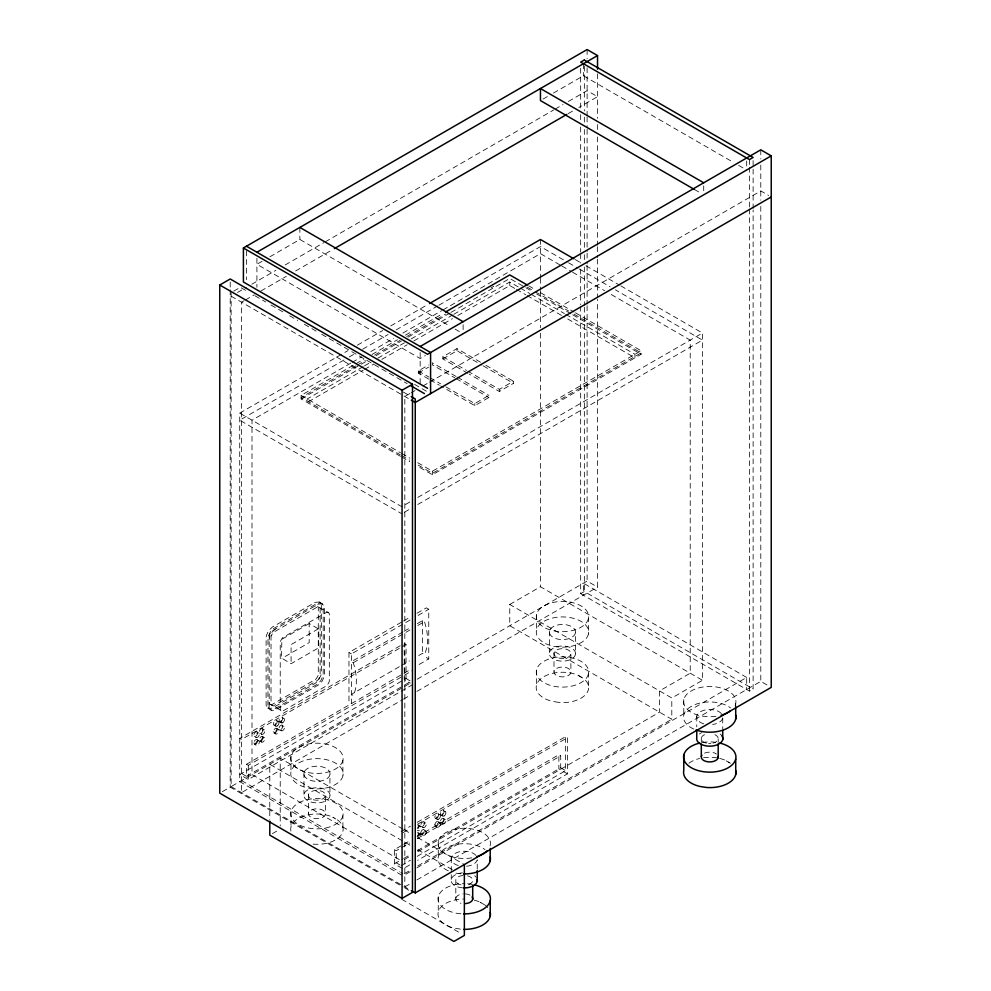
<?xml version="1.0" encoding="UTF-8"?>
<svg xmlns="http://www.w3.org/2000/svg" width="991" height="991" viewBox="0 0 991 991"><rect width="100%" height="100%" fill="white"/><g stroke="black" fill="none" stroke-linecap="round" stroke-linejoin="round"><path stroke-width="0.74" stroke-dasharray="4.96 3.72" d="M263.036 737.614L262.999 738.196A2.601 1.499 -60 0 1 261.029 740.971A2.601 1.499 -60 0 1 259.357 739.905L259.407 739.336A2.601 1.499 -60 0 1 261.364 736.548A2.601 1.499 -60 0 1 263.036 737.614L264.87 738.766M261.203 740.971L261.24 740.388A2.601 1.499 -60 0 1 263.21 737.614A2.601 1.499 -60 0 1 264.882 738.679L264.832 739.261A2.601 1.499 -60 0 1 262.875 742.036A2.601 1.499 -60 0 1 261.203 740.971L259.369 739.819M420.779 833.097L420.816 832.527A2.601 1.499 -60 0 1 422.785 829.74A2.601 1.499 -60 0 1 424.458 830.805L424.408 831.387A2.601 1.499 -60 0 1 422.451 834.174A2.601 1.499 -60 0 1 420.779 833.097L422.624 834.075A2.601 1.499 -60 0 0 424.284 835.227A2.601 1.499 -60 0 0 426.254 832.452L426.303 831.87A2.601 1.499 -60 0 0 424.631 830.805A2.601 1.499 -60 0 0 422.661 833.592L422.624 834.162M275.312 628.913L271.584 632.617L269.651 636.829A9.712 5.599 -60 0 0 269.18 639.975M262.107 261.277L256.904 264.287L420.159 358.544L425.374 355.534M269.924 256.768L299.864 239.475L449.741 326.014M543.056 99.075L548.271 96.065M553.474 93.055L583.414 75.774L733.29 162.301M233.752 291.119L240.33 287.316L248.332 291.936M237.518 292.481L246.474 287.316M251.813 284.231L275.857 270.345M285.21 264.956L323.946 242.584M325.283 241.816L553.709 109.939M555.047 109.159L563.061 104.538M568.4 101.454L587.106 90.652L597.536 96.684L578.831 107.474M244.12 300.719L241.556 302.205L241.556 792.627L402.433 699.745M245.396 299.988L254.34 294.822M260.906 291.032L286.288 276.378M295.64 270.977L333.05 249.385M568.153 113.643L573.492 110.558M401.751 875.189L239.723 781.639L239.723 413.111L347.99 350.603M357.342 345.202L382.737 330.536M390.751 325.915L428.186 304.299M343.976 360.006L239.723 420.196L401.751 513.747M349.315 356.921L356.004 353.056M362.681 349.204L388.088 334.537M396.103 329.916L437.539 305.984M438.877 305.216L540.454 246.573L567.236 262.033M350.814 363.14L251.999 420.196L251.999 774.553L400.414 860.238M352.152 362.372L361.504 356.971M370.857 351.582L393.551 338.464M402.903 333.075L441.627 310.716M442.965 309.948L540.454 253.659L560.51 265.241M400.475 456.318L301.091 398.939L301.091 395.397L354.605 364.502M355.942 363.734L363.97 359.101M371.984 354.468L397.403 339.789M405.43 335.156L442.89 313.528M355.942 365.852L301.091 397.515L400.277 454.782M357.28 365.084L365.307 360.451M374.66 355.051L400.079 340.371M406.768 336.506L445.566 314.11M491.04 287.861L493.716 286.312M301.091 398.939L359.956 364.961M361.294 364.18L367.983 360.328M375.998 355.695L401.417 341.015M408.106 337.151L449.58 313.218M450.917 312.438L509.77 278.459L524.512 286.969M363.202 366.633L307.235 398.939L307.235 402.482L363.202 370.176M364.527 365.852L369.854 362.78M377.856 358.16L404.501 342.775M411.166 338.934L452.478 315.088M453.804 314.32L509.77 282.001L519.098 287.39M364.527 369.408L373.855 364.019M381.845 359.399L407.165 344.781M413.829 340.941L452.478 318.631M457.805 315.547L509.77 285.544L515.097 288.629M428.83 379.132L418.326 373.074L418.326 370.944L428.583 365.022M467.826 373.297L442.866 358.903L442.866 356.772L456.987 348.621L480.623 362.272M418.326 373.074L428.583 367.141M442.866 358.903L456.987 350.752L481.936 365.146M409.927 393.501L404.824 396.462L404.824 886.883L410.039 889.893M411.215 392.77L415.043 390.553M422.835 386.056L428.174 382.972M429.512 382.204L760.791 190.941L768.62 195.45M445.9 386.862L474.788 403.548L488.897 395.397L488.897 397.515L474.788 405.666L440.648 385.957M467.826 371.179L499.34 389.376L513.449 381.225L513.449 383.344L499.34 391.495L469.139 374.065M417.694 462.71L432.435 471.22L641.115 350.752L641.115 354.295L432.435 474.763L417.694 466.253M409.766 502.028L401.751 506.661L239.723 413.111M417.781 497.408L702.483 333.026L702.483 680.297L671.799 698.011L509.77 604.46L509.77 625.73L671.799 719.268L671.799 698.011M404.427 512.198L409.766 509.114M417.793 504.481L702.483 340.111L615.448 289.868M309.18 623.525L281.878 639.282L281.456 658.012L291.081 663.71L318.384 647.953L318.891 629.174L309.18 623.525L309.18 642.639L281.878 658.396M318.384 628.839L291.081 644.596L291.081 663.71M410.088 620.044L351.421 653.911L351.421 703.573L348.968 702.148L348.968 652.499L402.296 621.704M403.634 620.936L410.299 617.083M416.963 613.243L426.303 607.855L428.756 609.267L428.756 658.928L418.091 665.085M418.091 615.423L428.756 609.267M402.841 631.973L351.421 661.654L353.267 662.719C356.537 673.162 358.185 685.252 353.267 695.447L351.421 694.381L400.203 666.225M404.155 631.205L409.432 628.17M417.347 623.599L422.612 620.552L424.458 621.617C427.728 632.06 429.388 644.15 424.458 654.345L422.612 653.28L417.347 656.327M353.267 662.719L409.952 629.991M417.868 625.42L424.458 621.617M400.191 645.76L239.723 738.406L241.556 739.472L406.05 644.509L406.05 678.525L239.723 774.553L248.307 779.508L412.801 684.546M401.516 665.457L409.432 660.898M509.77 604.46L540.454 586.746L702.483 680.297M241.556 773.488L246.474 776.325L246.474 764.272L410.088 669.705M246.474 764.272L248.307 765.337L412.801 670.374M246.474 776.325L402.928 685.995M404.266 685.215L410.955 681.362L406.05 678.525M222.38 791.648L230.209 787.127L403.102 886.957M231.126 292.63L231.126 786.594L410.485 683.047M417.149 679.207L587.106 581.073L597.536 587.106L597.536 299.344M580.664 306.256L580.664 593.659L584.343 591.528L753.123 688.98L753.123 209.981M403.486 699.138L410.485 695.1M416.877 691.408L597.536 587.106M272.401 833.642L278.917 829.876M401.132 831.598L410.497 826.197M417.186 822.332L565.626 736.635L567.459 737.7L567.459 773.847L417.682 860.312M402.978 832.663L409.667 828.798M417.682 824.165L567.459 737.7M409.667 864.945L402.978 868.81L394.381 863.842L394.381 849.671L402.408 845.038M403.746 844.27L410.435 840.405M417.112 836.553L558.874 754.708L560.708 755.774L560.708 767.814L417.112 850.724M394.381 849.671L396.227 850.736L400.24 848.42M401.578 847.652L409.593 843.019M417.62 838.386L560.708 755.774M394.381 863.842L402.916 858.924M403.746 858.441L410.435 854.576M404.415 859.47L409.766 856.385M417.781 851.764L659.523 712.182L659.523 690.925L690.219 673.211L690.219 340.111L609.985 293.794M401.132 865.614L410.497 860.213M417.186 856.348L565.626 770.651L565.626 736.635M404.427 873.641L409.766 870.556M417.793 865.923L671.799 719.268M410.175 871.733L404.824 874.83L400.798 872.514M416.889 867.868L746.681 677.46L746.681 689.513M404.824 886.883L410.175 883.786M416.864 879.921L760.791 681.362L768.62 685.871M580.664 593.659L749.444 691.099L753.123 688.98M313.119 844.097L313.602 844.171A26.113 15.076 0 0 0 339.678 836.776A26.113 15.076 0 0 0 337.658 820.028L332.827 817.216L336.333 819.235M460.419 929.137L454.299 928.183A26.187 15.125 0 0 1 438.555 911.063A26.187 15.125 0 0 1 464.866 899.035M558.614 702.359L552.495 701.393A26.187 15.125 0 0 1 539.699 679.826A26.187 15.125 0 0 1 578.41 675.416L581.841 677.497M319.548 602.033L315.212 602.33L272.252 627.142L268.511 630.846L266.579 635.058A9.712 5.599 -60 0 0 266.108 638.204L266.108 704.167A9.712 5.599 -60 0 0 266.579 706.781L271.584 710.522L275.312 709.928L319.077 684.595L322.013 681.412L323.946 677.2A9.712 5.599 -60 0 0 324.416 674.053L324.416 608.09A9.712 5.599 -60 0 0 323.946 605.476L319.548 602.033L320.886 603.705A9.712 5.599 -60 0 1 321.344 606.319L321.344 672.282A9.712 5.599 -60 0 1 320.886 675.428L318.284 680.569L315.212 683.344L272.252 708.156L267.904 708.454M322.62 603.804L318.284 604.101L272.252 630.895A4.125 2.378 -60 0 0 271.076 631.862L269.416 634.859A4.856 2.8 -60 0 0 269.18 636.433L269.18 705.939A9.712 5.599 -60 0 0 269.651 708.553L270.977 710.225M269.18 702.396A4.856 2.8 -60 0 0 269.416 703.709L282.125 711.166A4.125 2.378 -60 0 0 283.29 710.77L326.262 685.97A4.125 2.378 -60 0 0 327.426 685.004L329.099 682.006A4.856 2.8 -60 0 0 329.322 680.433L329.322 614.47A4.856 2.8 -60 0 0 329.099 613.156L316.389 605.699A4.125 2.378 -60 0 0 315.212 606.096M328.43 612.327L327.426 612.079A4.125 2.378 -60 0 0 326.262 612.475L283.29 637.275A4.125 2.378 -60 0 0 282.125 638.241L280.465 641.239A4.856 2.8 -60 0 0 280.23 642.812L280.23 708.776A4.856 2.8 -60 0 0 280.465 710.089L281.122 710.919M270.072 704.539L271.076 704.787A4.125 2.378 -60 0 0 272.252 704.39L315.212 679.591A4.125 2.378 -60 0 0 316.389 678.624L318.049 675.627A4.856 2.8 -60 0 0 318.284 674.053L318.284 608.09A4.856 2.8 -60 0 0 318.049 606.777L317.38 605.947M738.654 165.398L746.681 170.031M694.344 189.43L701.033 193.282M575.275 259.58L580.627 262.677M585.991 265.774L619.462 285.098M620.8 285.866L702.483 333.026M568.574 262.801L577.951 268.214M579.289 268.995L610.084 286.771M561.847 266.009L571.212 271.41M572.55 272.178L604.634 290.71M528.537 285.755L535.239 289.62M540.591 292.717L574.099 312.054M575.437 312.834L641.115 350.752M527.187 287.105L533.889 290.97M535.239 291.75L568.735 311.087M574.099 314.184L641.115 352.87L432.435 473.351L417.694 464.841M525.849 287.749L531.213 290.846M536.577 293.931L571.423 314.06M572.761 314.828L641.115 354.295M520.424 288.158L529.751 293.534M531.077 294.302L564.387 313.528M565.712 314.308L634.971 354.295L634.971 357.838L563.049 316.302M516.435 289.397L525.75 294.773M527.088 295.541L561.711 315.534M455.092 329.099L463.119 333.732M485.875 365.295L513.449 381.225M483.249 365.914L513.449 383.344M442.866 356.772L466.513 370.423M456.071 376.444L432.435 362.793L432.435 364.923L454.758 377.806M457.384 377.199L488.897 395.397M456.071 378.562L488.897 397.515M418.326 370.944L428.83 377.014M430.144 377.769L440.648 383.839M430.144 379.9L439.335 385.202M414.585 384.372L429.264 392.857M255.009 295.789L265.687 301.958M271.014 305.03L283.03 311.967M289.694 315.819L297.709 320.44M304.373 324.292L316.389 331.229M321.716 334.301L407.115 383.604M403.238 392.002L409.915 395.855M231.126 296.173L410.039 399.472M301.091 395.397L400.475 452.763M401.615 453.432L409.791 458.152M401.615 455.55L409.655 460.196M401.615 456.975L409.791 461.695M746.681 677.46L583.414 583.204L583.414 595.257M578.335 675.478L583.179 678.278A26.113 15.076 0 0 1 585.185 695.038A26.113 15.076 0 0 1 559.097 702.483M730.478 763.318L725.635 760.518L729.141 762.537M406.05 644.509L404.204 643.444L404.204 679.591L410.336 683.133M426.303 657.504L428.756 658.928M560.708 767.814L565.626 770.651M567.459 773.847L558.874 768.88L558.874 754.708M348.968 652.499L351.421 653.911M282.088 717.434L283.934 718.5M443.51 810.638L445.355 811.691M279.586 721.82L281.432 722.873M441.007 815.011L442.841 816.076M276.563 720.531L278.409 721.597M437.985 813.722L439.818 814.788M282.138 725.164A2.601 1.499 -60 0 1 281.32 729.203A2.601 1.499 -60 0 1 279.066 727.902A2.601 1.499 -60 0 1 282.138 725.164L283.983 726.23A2.601 1.499 -60 0 1 283.153 730.268A2.601 1.499 -60 0 1 280.899 728.967A2.601 1.499 -60 0 1 283.983 726.23M443.559 818.355A2.601 1.499 -60 0 1 442.729 822.394A2.601 1.499 -60 0 1 440.475 821.093A2.601 1.499 -60 0 1 443.559 818.355L445.405 819.421A2.601 1.499 -60 0 1 444.575 823.459A2.601 1.499 -60 0 1 442.32 822.158A2.601 1.499 -60 0 1 445.405 819.421M274.073 725.102L275.907 726.168M435.483 818.293L437.328 819.359M279.536 729.673L281.382 730.739M440.958 822.877L442.791 823.93M276.65 728.373L278.496 729.438M438.072 821.576L439.905 822.629M277.158 729.611A2.601 1.499 -60 0 1 275.51 732.622A2.601 1.499 -60 0 1 273.528 732.138L273.479 731.618A2.601 1.499 -60 0 1 275.126 728.608A2.601 1.499 -60 0 1 277.108 729.079L278.991 730.615M438.567 822.741L440.413 823.806M273.479 731.668L275.362 733.204A2.601 1.499 -60 0 0 277.344 733.674A2.601 1.499 -60 0 0 279.004 730.664L278.954 730.144A2.601 1.499 -60 0 0 276.96 729.673A2.601 1.499 -60 0 0 275.312 732.683M434.888 824.809L434.938 825.33A2.601 1.499 -60 0 0 436.92 825.813A2.601 1.499 -60 0 0 438.579 822.803L438.517 822.27A2.601 1.499 -60 0 0 436.535 821.799A2.601 1.499 -60 0 0 434.888 824.809L436.734 825.924M273.974 732.845L275.82 733.91M435.396 826.036L437.242 827.101M262.504 728.707A2.601 1.499 -60 0 1 261.674 732.745A2.601 1.499 -60 0 1 259.419 731.445A2.601 1.499 -60 0 1 262.504 728.707L264.349 729.772A2.601 1.499 -60 0 1 263.519 733.811A2.601 1.499 -60 0 1 261.265 732.51A2.601 1.499 -60 0 1 264.349 729.772M423.913 821.898A2.601 1.499 -60 0 1 423.095 825.937A2.601 1.499 -60 0 1 420.841 824.636A2.601 1.499 -60 0 1 423.913 821.898L425.758 822.964A2.601 1.499 -60 0 1 424.941 827.002A2.601 1.499 -60 0 1 422.674 825.701A2.601 1.499 -60 0 1 425.758 822.964M259.902 733.216L261.735 734.281M421.311 826.42L423.157 827.473M256.979 731.903A2.601 1.499 -60 0 1 256.149 735.941A2.601 1.499 -60 0 1 253.894 734.628A2.601 1.499 -60 0 1 256.979 731.903L258.824 732.968A2.601 1.499 -60 0 1 257.994 736.994A2.601 1.499 -60 0 1 255.74 735.694A2.601 1.499 -60 0 1 258.824 732.968M418.4 825.094L420.234 826.16M262.454 736.474L264.287 737.539M423.863 829.678L425.709 830.731M424.445 830.892L426.291 831.957M254.377 736.412L256.211 737.477M259.952 741.045L261.797 742.11M421.373 834.236L423.207 835.302M257.078 739.769L258.924 740.834M418.499 832.96L420.345 834.026M257.425 740.946A2.601 1.499 -60 0 1 259.332 741.59L259.357 742.135A2.601 1.499 -60 0 1 257.61 745.083A2.601 1.499 -60 0 1 255.703 744.439L255.678 743.894A2.601 1.499 -60 0 1 257.425 740.946L259.345 741.962M418.92 834.088L420.766 835.153M253.845 743.002L255.69 744.068M402.978 829.12L280.23 758.251L280.23 826.036M404.316 829.888L409.642 832.973M417.657 837.593L464.358 864.561M254.266 744.13L256.112 745.195M409.89 845.162L269.787 764.272L269.787 819.743M417.892 849.783L453.915 870.581M399.906 864.908L396.227 862.789L396.227 850.736M241.556 780.574L399.46 871.746M231.126 786.594L402.148 885.335M404.452 887.725L412.491 892.371M401.64 899.221L461.682 933.881M483.633 904.275L480.127 902.256L484.983 905.056A26.113 15.076 0 0 1 487.696 907.583M760.791 149.827L760.791 158.969M760.791 165.051L760.791 200.219M760.791 206.401L760.791 681.362M753.123 160.542L753.123 208.432M749.444 159.576L749.444 165.757M749.444 167.306L749.444 207.478M749.444 209.014L749.444 691.099M746.681 160.988L746.681 167.021M735.718 703.635L735.718 706.719M722.736 718.091L722.736 728.856M718.19 739.261L718.19 742.333M703.721 185.8L703.721 191.82M701.306 737.948L701.306 742.556M696.76 716.072L696.76 726.837M683.778 699.596L683.778 715.056M597.536 73.842L597.536 118.338M597.536 124.532L597.536 130.713M597.536 136.907L597.536 245.198M597.536 246.747L597.536 257.573M597.536 259.122L597.536 297.796M588.406 618.582A26.187 15.125 0 0 1 546.45 628.542A26.187 15.125 0 0 1 552.495 602.59A26.187 15.125 0 0 1 588.406 618.582L588.419 634.054A26.187 15.125 0 0 1 546.45 644.001A26.187 15.125 0 0 1 552.495 618.05A26.187 15.125 0 0 1 588.406 634.054M588.406 674.004A26.187 15.125 0 0 1 546.45 683.951A26.187 15.125 0 0 1 552.495 657.999A26.187 15.125 0 0 1 588.406 674.004L588.419 689.463M587.106 49.55L587.106 58.68M587.106 67.822L587.106 115.402M587.106 116.95L587.106 127.789M587.106 129.338L587.106 251.553M587.106 253.101L587.106 263.928M587.106 265.477L587.106 304.15M587.106 305.699L587.106 581.073M584.343 66.186L584.343 110.992M584.343 117.173L584.343 123.355M584.343 129.536L584.343 248.506M584.343 254.687L584.343 260.868M584.343 267.05L584.343 305.686M584.343 307.222L584.343 591.528M583.414 63.721L583.414 75.774M580.664 68.305L580.664 108.477M580.664 114.659L580.664 120.84M580.664 127.021L580.664 252.185M580.664 253.721L580.664 262.999M580.664 269.18L580.664 304.72M575.424 633.038A13.094 7.556 0 0 1 554.452 638.018A13.094 7.556 0 0 1 557.475 625.036A13.094 7.556 0 0 1 575.424 633.038L575.437 654.568A13.094 7.556 0 0 1 554.452 659.548A13.094 7.556 0 0 1 557.475 646.566A13.094 7.556 0 0 1 575.424 654.568M570.878 654.221A8.51 4.918 0 0 1 557.252 657.454A8.51 4.918 0 0 1 559.209 649.018A8.51 4.918 0 0 1 570.878 654.221L570.89 672.641A8.51 4.918 0 0 1 557.252 675.874A8.51 4.918 0 0 1 559.209 667.438A8.51 4.918 0 0 1 570.878 672.641M554.006 652.908L554.006 671.328M549.46 631.019L549.46 652.561M540.454 239.488L540.454 277.492M540.454 278.335L540.454 289.868M540.454 290.66L540.454 327.674M540.454 333.162L540.454 586.746M536.478 614.556L536.478 630.016M536.478 669.966L536.478 685.425M509.77 282.001L509.77 285.544M499.34 389.376L499.34 391.495M477.241 869.045L477.241 859.829A13.094 7.556 0 0 1 465.993 866.307M474.788 403.548L474.788 405.666M463.119 324.701L463.119 332.233M456.987 348.621L456.987 350.752M463.119 875.474A8.51 4.918 0 0 0 455.81 879.711L455.81 898.106A8.51 4.918 0 0 0 461.001 903.309M451.264 857.81L451.264 873.182M451.264 874.719L451.264 879.339M438.27 841.334L438.27 856.794M438.27 896.744L438.27 912.216M432.435 471.22L432.435 474.763M422.612 620.552L422.612 653.28M420.159 352.511L420.159 384.558M342.898 760.332A26.187 15.125 0 0 1 300.942 770.28A26.187 15.125 0 0 1 306.987 744.328A26.187 15.125 0 0 1 342.898 760.332L342.923 775.792A26.187 15.125 0 0 1 300.942 785.739A26.187 15.125 0 0 1 306.987 759.787A26.187 15.125 0 0 1 342.898 775.792M342.898 815.742A26.187 15.125 0 0 1 300.942 825.689A26.187 15.125 0 0 1 306.987 799.737A26.187 15.125 0 0 1 342.898 815.742L342.923 831.201M329.929 774.776A13.094 7.556 0 0 1 308.944 779.756A13.094 7.556 0 0 1 311.967 766.774A13.094 7.556 0 0 1 329.929 774.776L329.929 796.306A13.094 7.556 0 0 1 308.944 801.285A13.094 7.556 0 0 1 311.967 788.316A13.094 7.556 0 0 1 329.929 796.306M325.382 795.959A8.51 4.918 0 0 1 311.744 799.192A8.51 4.918 0 0 1 313.713 790.756A8.51 4.918 0 0 1 325.382 795.959L325.395 814.379A8.51 4.918 0 0 1 311.744 817.612A8.51 4.918 0 0 1 313.713 809.176A8.51 4.918 0 0 1 325.382 814.379M308.511 794.646L308.511 813.066M303.964 772.769L303.964 794.299M299.864 227.434L299.864 239.475M290.97 756.294L290.97 771.754M290.97 811.703L290.97 827.163M267.954 705.233L267.954 639.269A9.712 5.599 -60 0 1 268.412 636.123L270.357 631.911L273.293 628.728L317.046 603.395L320.787 602.801L322.719 604.77A9.712 5.599 -60 0 1 323.19 607.384L323.19 673.347A9.712 5.599 -60 0 1 322.719 676.494L320.787 680.706L317.851 683.889L274.086 709.222L271.014 709.977L268.412 707.847A9.712 5.599 -60 0 1 267.954 705.233M256.904 258.255L256.904 287.254M248.307 765.337L248.307 779.508M246.474 250.785L246.474 279.71M230.209 282.076L230.209 288.257M230.209 289.806L230.209 787.127M704.564 753.135A8.51 4.918 0 0 1 716.505 754.04M714.92 734.703A8.51 4.918 0 0 1 713.024 743.139M710.881 743.473A8.51 4.918 0 0 1 708.664 743.485M706.509 743.151A8.51 4.918 0 0 1 701.306 739.261A8.51 4.918 0 0 1 704.564 734.715M699.361 733.997A13.094 7.556 0 0 1 701.764 732.609M720.147 734.009A13.094 7.556 0 0 1 721.857 735.731M722.724 718.079A13.094 7.556 0 0 1 712.616 724.458M703.721 723.789A13.094 7.556 0 0 1 700.897 711.501A13.094 7.556 0 0 1 721.857 714.201M693.824 729.079A26.187 15.125 0 0 1 691.235 706.385A26.187 15.125 0 0 1 730.54 707.884M715.923 716.307A26.187 15.125 0 0 1 683.604 702.458A26.187 15.125 0 0 1 713.037 686.614A26.187 15.125 0 0 1 734.703 706.199M688.894 763.231A26.187 15.125 0 0 1 699.621 758.462M703.548 757.719A26.187 15.125 0 0 1 718.475 758.177M719.763 758.462A26.187 15.125 0 0 1 725.722 760.456M702.247 742.544A26.187 15.125 0 0 1 718.438 742.767M455.81 898.131A8.51 4.918 0 0 1 463.119 893.894M465.336 893.894A8.51 4.918 0 0 1 471.01 895.777M467.492 875.809A8.51 4.918 0 0 1 472.695 880.974A8.51 4.918 0 0 1 465.386 885.211M461.001 884.889A8.51 4.918 0 0 1 455.81 879.711M462.574 887.849A13.094 7.556 0 0 1 451.153 880.367A13.094 7.556 0 0 1 462.5 872.848M474.639 875.747A13.094 7.556 0 0 1 476.361 877.469M458.226 865.527A13.094 7.556 0 0 1 455.402 853.239A13.094 7.556 0 0 1 476.361 855.939M460.902 873.814A26.187 15.125 0 0 1 454.274 872.798M448.316 870.816A26.187 15.125 0 0 1 445.727 848.123A26.187 15.125 0 0 1 485.033 849.621M471.753 857.847A26.187 15.125 0 0 1 438.171 844.728A26.187 15.125 0 0 1 467.083 828.327A26.187 15.125 0 0 1 489.207 847.937M474.255 900.2A26.187 15.125 0 0 1 480.214 902.194M460.902 913.764A26.187 15.125 0 0 1 438.133 897.623A26.187 15.125 0 0 1 464.866 883.65M467.591 883.774A26.187 15.125 0 0 1 474.218 884.79M290.933 831.115A26.187 15.125 0 0 1 303.816 816.014A26.187 15.125 0 0 1 332.914 817.154M417.57 825.02A2.601 1.499 -60 0 1 418.933 826.283A2.601 1.499 -60 0 1 417.57 829.133M417.422 835.871A2.601 1.499 -60 0 1 419.329 833.902A2.601 1.499 -60 0 1 420.741 834.781L420.766 835.326A2.601 1.499 -60 0 1 419.49 837.915A2.601 1.499 -60 0 1 417.533 838.386M417.347 828.265A2.601 1.499 -60 0 1 420.122 826.098A2.601 1.499 -60 0 1 420.11 829.356A2.601 1.499 -60 0 1 417.335 830.396M417.248 832.935A2.601 1.499 -60 0 1 418.908 833.716L418.933 834.261A2.601 1.499 -60 0 1 417.422 837.048M271.435 635.38L271.249 635.925A4.856 2.8 -60 0 0 271.026 637.498L271.014 703.461A4.856 2.8 -60 0 0 271.249 704.774L272.909 705.852A4.125 2.378 -60 0 0 274.086 705.456L317.046 680.656A4.125 2.378 -60 0 0 318.222 679.69L319.882 676.692A4.856 2.8 -60 0 0 320.118 675.119L320.118 609.155A4.856 2.8 -60 0 0 319.882 607.842L318.222 606.765A4.125 2.378 -60 0 0 317.046 607.161L274.086 631.961A4.125 2.378 -60 0 0 272.909 632.927L271.435 635.38M440.413 823.868L440.363 823.335A2.601 1.499 -60 0 0 438.381 822.864A2.601 1.499 -60 0 0 436.734 825.875L436.783 826.395A2.601 1.499 -60 0 0 438.765 826.878A2.601 1.499 -60 0 0 440.413 823.868M257.511 741.07L257.487 740.525A2.601 1.499 -60 0 0 255.591 739.881A2.601 1.499 -60 0 0 253.845 742.829L253.869 743.374A2.601 1.499 -60 0 0 255.765 744.03A2.601 1.499 -60 0 0 257.511 741.07M442.271 814.875A2.527 1.462 -60 0 0 443.795 810.898A2.527 1.462 -60 0 0 440.71 812.694A2.527 1.462 -60 0 0 442.271 814.875M438.654 819.148A2.601 1.499 -60 0 0 440.128 815.036A2.601 1.499 -60 0 0 436.944 817.03A2.601 1.499 -60 0 0 438.654 819.148M436.808 818.095A2.601 1.499 -60 0 0 438.282 813.97A2.601 1.499 -60 0 0 435.099 815.965A2.601 1.499 -60 0 0 436.808 818.095M444.104 815.94A2.527 1.462 -60 0 0 445.64 811.951A2.527 1.462 -60 0 0 442.543 813.76A2.527 1.462 -60 0 0 444.104 815.94M282.695 722.749A2.527 1.462 -60 0 0 284.219 718.76A2.527 1.462 -60 0 0 281.134 720.568A2.527 1.462 -60 0 0 282.695 722.749M275.399 724.892A2.601 1.499 -60 0 0 276.873 720.779A2.601 1.499 -60 0 0 273.689 722.773A2.601 1.499 -60 0 0 275.399 724.892M277.232 725.957A2.601 1.499 -60 0 0 278.706 721.844A2.601 1.499 -60 0 0 275.523 723.839A2.601 1.499 -60 0 0 277.232 725.957M280.849 721.683A2.527 1.462 -60 0 0 282.373 717.695A2.527 1.462 -60 0 0 279.289 719.503A2.527 1.462 -60 0 0 280.849 721.683"/><path stroke-width="1.49" d="M427.53 388.311L243.402 282.001L243.402 247.985L587.106 49.55L597.536 55.57L597.536 69.271M256.904 252.234L597.536 55.57M219.767 285.012L230.209 278.991L412.491 384.235L412.491 892.371L402.061 898.391L219.767 793.159L219.767 285.012L402.061 390.256L412.491 384.235M334.376 248.605L566.815 114.411M429.524 303.531L540.454 239.488L573.938 258.812M445.566 311.992L509.77 274.916L527.187 284.974M420.159 346.491L760.791 149.827L771.233 155.86L771.233 687.382L415.254 892.903L411.339 890.649M771.233 155.86L427.53 354.283L243.402 247.985M771.233 196.961L415.254 402.482L411.253 400.166M703.721 182.79L540.454 88.533L540.454 100.574L694.344 189.43M299.864 227.434L463.119 321.691M246.474 246.214L430.59 352.511L430.59 393.625M411.116 385.92L424.458 393.625M411.253 396.623L415.254 398.939L415.254 892.903M735.718 706.719L735.718 719.094M735.718 759.044L735.718 774.504M722.736 730.392L722.736 739.62M718.19 743.869L718.19 757.681M701.306 744.092L701.306 756.368M696.76 729.909L696.76 737.601A13.094 7.556 0 0 0 711.427 746.112A13.094 7.556 0 0 0 721.857 735.731M683.778 755.006L683.778 770.465A26.187 15.125 0 0 0 699.807 786.42L706.41 787.473A26.113 15.076 0 0 0 735.718 770.552M490.223 848.469L490.223 860.832M490.223 900.782L490.223 916.241M477.241 870.593L477.241 881.358M472.695 885.607L472.695 899.419M464.358 864.561L464.358 935.43L453.915 941.45L269.787 835.14L269.787 821.279M402.061 390.256L402.061 898.391M719.726 743.039A26.187 15.125 0 0 1 730.553 766.204A26.187 15.125 0 0 1 689.005 766.254A26.187 15.125 0 0 1 699.683 743.064M718.19 756.393A8.51 4.918 0 0 1 708.615 761.893A8.51 4.918 0 0 1 701.888 755.142M735.718 715.143A26.187 15.125 0 0 1 724 729.76A26.187 15.125 0 0 1 696.091 729.983M730.516 710.832A26.187 15.125 0 0 1 721.064 715.254M474.218 884.79A26.187 15.125 0 0 1 489.876 901.872A26.187 15.125 0 0 1 463.627 913.888M472.112 896.892A8.51 4.918 0 0 1 465.386 903.631M477.241 879.376A13.094 7.556 0 0 1 463.714 887.899M490.223 856.881A26.187 15.125 0 0 1 463.627 873.938M490.211 912.29A26.113 15.076 0 0 1 463.627 929.385M486.915 850.935A26.187 15.125 0 0 1 476.782 856.633M584.343 60.005L580.664 62.123L749.444 159.576L753.123 157.445L584.343 60.005"/></g></svg>
